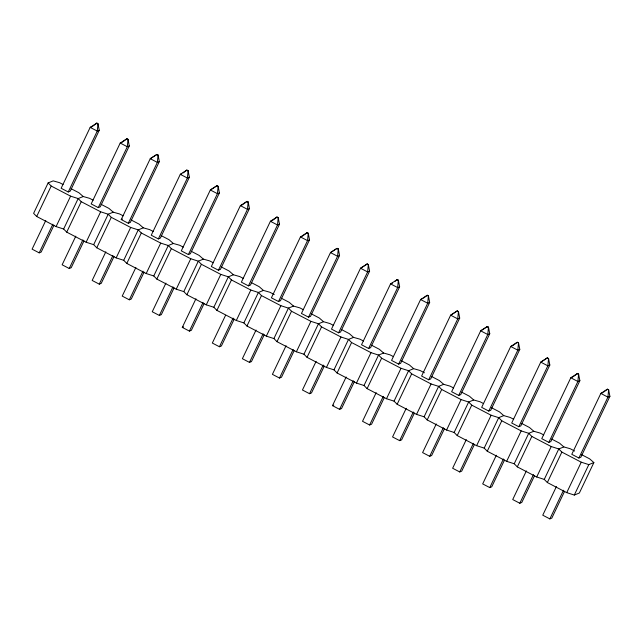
<?xml version="1.0" encoding="UTF-8"?>
<svg xmlns="http://www.w3.org/2000/svg" width="642" height="642" viewBox="0 0 642 642"><rect width="100%" height="100%" fill="white"/><g stroke="black" fill="none" stroke-linecap="round" stroke-linejoin="round"><path stroke-width="0.96" d="M97.977 123.673L97.271 131.088L68.237 191.966L61.142 188.275L90.177 127.389L96.894 123.103L97.977 123.673L99.245 130.294L70.211 191.172L68.237 191.966M128.023 139.322L127.309 146.737L98.274 207.615L91.18 203.923L120.215 143.038L126.931 138.752L128.023 139.322L129.283 145.943L100.248 206.82L98.274 207.615M158.06 154.971L157.354 162.386L128.312 223.272L121.218 219.572L150.252 158.686L156.969 154.401L158.06 154.971L159.32 161.591L130.286 222.477L128.312 223.272M188.098 170.62L187.392 178.035L158.349 238.92L151.255 235.221L180.298 174.335L186.702 170.178L188.098 170.62L189.366 177.24L160.323 238.126L158.349 238.92M218.136 186.268L217.429 193.683L188.387 254.569L181.293 250.87L210.335 189.992L216.747 185.827L218.136 186.268L219.403 192.889L190.361 253.775L188.387 254.569M248.173 201.917L247.467 209.332L218.424 270.218L211.33 266.518L240.373 205.641L247.082 201.355L248.173 201.917L249.441 208.538L220.399 269.423L218.424 270.218M278.211 217.566L277.505 224.989L248.462 285.867L241.368 282.167L270.41 221.289L276.822 217.124L278.211 217.566L279.479 224.186L250.436 285.072L248.462 285.867M308.248 233.215L307.542 240.638L278.508 301.515L271.405 297.824L300.448 236.938L307.165 232.653L308.248 233.215L309.516 239.843L280.474 300.721L278.508 301.515M338.286 248.871L337.58 256.286L308.545 317.164L301.443 313.473L330.486 252.587L336.898 248.422L338.286 248.871L339.554 255.492L310.511 316.37L308.545 317.164M368.323 264.52L367.617 271.935L338.583 332.813L331.489 329.121L360.523 268.236L367.24 263.95L368.323 264.52L369.591 271.141L340.557 332.018L338.583 332.813M398.361 280.169L397.655 287.584L368.62 348.47L361.526 344.77L390.561 283.884L397.278 279.599L398.361 280.169L399.629 286.789L370.594 347.675L368.62 348.47M428.407 295.818L427.7 303.233L398.658 364.118L391.564 360.419L420.598 299.541L427.315 295.248L428.407 295.818L429.667 302.438L400.632 363.324L398.658 364.118M458.444 311.466L457.738 318.881L428.696 379.767L421.601 376.068L450.636 315.19L457.048 311.025L458.444 311.466L459.704 318.087L430.67 378.973L428.696 379.767M488.482 327.115L487.776 334.53L458.733 395.416L451.639 391.716L480.681 330.839L487.085 326.674L488.482 327.115L489.75 333.736L460.707 394.621L458.733 395.416M518.519 342.764L517.813 350.187L488.771 411.065L481.677 407.365L510.719 346.487L517.131 342.322L518.519 342.764L519.787 349.392L490.745 410.27L488.771 411.065M548.557 358.421L547.851 365.836L518.808 426.713L511.714 423.022L540.757 362.136L547.169 357.971L548.557 358.421L549.825 365.041L520.782 425.919L518.808 426.713M578.594 374.069L577.888 381.484L548.846 442.362L541.752 438.671L570.794 377.785L577.503 373.5L578.594 374.069L579.862 380.69L550.82 441.568L548.846 442.362M608.632 389.718L607.926 397.133L578.891 458.019L571.789 454.319L600.832 393.434L607.244 389.269L608.632 389.718L609.9 396.339L580.858 457.216L578.891 458.019M63.085 184.519L59.562 182.681L53.19 180.875L48.126 182.914L33.601 213.361L36.69 216.482L56.087 226.594L63.638 229.009L66.728 232.139L86.124 242.243L93.676 244.658L96.765 247.788L116.162 257.891L123.721 260.307L126.803 263.437L146.199 273.54L153.759 275.956L156.841 279.085L176.237 289.189L183.797 291.604L186.878 294.734L206.275 304.838L213.834 307.261L216.916 310.383L236.312 320.486L243.872 322.91L246.961 326.032L266.35 336.135L273.909 338.559L276.999 341.68L296.387 351.792L303.947 354.207L307.036 357.337L326.433 367.441L333.984 369.856L337.074 372.986L356.47 383.089L364.022 385.505L367.112 388.635L386.508 398.738L394.06 401.154L397.149 404.283L416.546 414.387L424.105 416.802L427.187 419.932L446.583 430.036L454.143 432.459L457.224 435.581L476.621 445.684L484.18 448.108L487.262 451.23L506.658 461.333L514.218 463.757L517.3 466.878L536.696 476.99L544.255 479.405L547.345 482.535L566.734 492.639L574.293 495.054L579.357 493.016L593.874 462.577L589.613 458.829L581.676 454.697M36.69 216.482L51.208 186.044L48.126 182.914M45.767 220.503L32.1 249.152L39.194 252.852L41.168 252.057L53.984 225.198M39.194 252.852L52.861 224.202M56.087 226.594L70.604 196.147L78.163 198.571L81.245 201.692L100.642 211.796L108.201 214.219L111.283 217.341L130.679 227.453L138.239 229.868L141.32 232.998L160.717 243.101L168.276 245.517L171.366 248.647L190.754 258.75L198.314 261.166L201.403 264.295L220.792 274.399L228.351 276.814L231.441 279.944L250.837 290.048L258.389 292.463L261.479 295.593L280.875 305.696L288.427 308.12L291.516 311.242L310.913 321.345L318.464 323.769L321.554 326.89L340.95 336.994L348.51 339.417L351.591 342.539L370.988 352.651L378.547 355.066L381.629 358.196L401.025 368.299L408.585 370.715L411.666 373.845L431.063 383.948L438.622 386.364L441.704 389.493L461.1 399.597L468.66 402.012L471.75 405.142L491.138 415.246L498.698 417.661L501.787 420.791L521.176 430.894L528.735 433.318L531.825 436.44L551.221 446.543L558.773 448.967L561.862 452.088L581.259 462.192L588.81 464.615L593.874 462.577M63.638 229.009L78.163 198.571L83.227 196.524L89.599 198.33L93.122 200.168M66.728 232.139L81.245 201.692M75.804 236.152L62.138 264.801L69.232 268.5L71.206 267.706L84.022 240.846M69.232 268.5L82.898 239.851M86.124 242.243L100.642 211.796M93.676 244.658L108.201 214.219L113.265 212.181L119.637 213.979L123.168 215.816M96.765 247.788L111.283 217.341M105.842 251.8L92.175 280.45L99.269 284.149L101.243 283.355L114.059 256.495M99.269 284.149L112.936 255.5M116.162 257.891L130.679 227.453M123.721 260.307L138.239 229.868L143.302 227.83L149.674 229.627L153.205 231.465M126.803 263.437L141.32 232.998M135.879 267.449L122.213 296.106L129.315 299.798L131.281 299.003L144.097 272.144M129.315 299.798L142.973 271.149M146.199 273.54L160.717 243.101M153.759 275.956L168.276 245.517L173.34 243.478L179.712 245.276L183.243 247.114M156.841 279.085L171.366 248.647M165.917 283.106L152.25 311.755L159.352 315.447L161.319 314.652L174.134 287.793M159.352 315.447L173.011 286.797M176.237 289.189L190.754 258.75M183.797 291.604L198.314 261.166L203.378 259.127L209.749 260.933L213.28 262.763M186.878 294.734L201.403 264.295M204.172 303.441L191.364 330.301L189.39 331.095L182.296 327.404L195.954 298.755M189.39 331.095L203.057 302.446M206.275 304.838L220.792 274.399M213.834 307.261L228.351 276.814L233.415 274.776L239.795 276.582L243.318 278.419M216.916 310.383L231.441 279.944M225.567 315.294L212.333 343.053L219.428 346.752L221.402 345.958L234.21 319.098M219.428 346.752L233.094 318.095M236.312 320.486L250.837 290.048M243.872 322.91L258.389 292.463L263.453 290.425L269.833 292.23L274.238 294.526M246.961 326.032L261.479 295.593M256.038 330.052L242.371 358.701L249.465 362.401L251.439 361.607L264.247 334.747M249.465 362.401L263.132 333.752M266.35 336.135L280.875 305.696M273.909 338.559L288.427 308.12L293.49 306.073L299.87 307.879L303.393 309.717M276.999 341.68L291.516 311.242M286.075 345.701L272.409 374.35L279.503 378.05L281.477 377.255L294.285 350.396M279.503 378.05L293.169 349.4M296.387 351.792L310.913 321.345M303.947 354.207L318.464 323.769L323.536 321.722L329.908 323.528L333.431 325.366M307.036 357.337L321.554 326.89M316.113 361.35L302.446 389.999L309.54 393.698L311.514 392.904L324.322 366.044M309.54 393.698L323.207 365.049M326.433 367.441L340.95 336.994M333.984 369.856L348.51 339.417L353.573 337.379L359.945 339.177L363.468 341.014M337.074 372.986L351.591 342.539M354.368 381.693L341.552 408.553L339.578 409.347L332.484 405.648L346.15 376.998M339.578 409.347L353.244 380.698M356.47 383.089L370.988 352.651M364.022 385.505L378.547 355.066L383.611 353.028L389.983 354.825L393.514 356.663M367.112 388.635L381.629 358.196M376.188 392.647L362.521 421.304L369.615 424.996L371.59 424.202L384.406 397.342M369.615 424.996L383.282 396.347M386.508 398.738L401.025 368.299M394.06 401.154L408.585 370.715L413.649 368.677L420.02 370.474L424.426 372.777M397.149 404.283L411.666 373.845M406.226 408.304L392.559 436.953L399.653 440.645L401.627 439.85L414.443 412.991M399.653 440.645L413.32 411.995M416.546 414.387L431.063 383.948M424.105 416.802L438.622 386.364L443.686 384.325L450.058 386.131L453.589 387.961M427.187 419.932L441.704 389.493M436.263 423.953L422.596 452.602L429.699 456.302L431.665 455.499L444.481 428.639M429.699 456.302L443.357 427.644M446.583 430.036L461.1 399.597M454.143 432.459L468.66 402.012L473.724 399.974L480.096 401.78L483.627 403.617M457.224 435.581L471.75 405.142M466.301 439.601L452.634 468.251L459.736 471.95L461.702 471.156L474.518 444.296M459.736 471.95L473.403 443.301M476.621 445.684L491.138 415.246M484.18 448.108L498.698 417.661L503.761 415.623L510.133 417.428L513.664 419.266M487.262 451.23L501.787 420.791M496.338 455.25L482.68 483.899L489.774 487.599L491.748 486.805L504.556 459.945M489.774 487.599L503.44 458.95M506.658 461.333L521.176 430.894M514.218 463.757L528.735 433.318L533.799 431.272L540.179 433.077L543.702 434.915M517.3 466.878L531.825 436.44M526.384 470.899L512.717 499.548L519.811 503.248L521.786 502.453L534.593 475.594M519.811 503.248L533.478 474.599M536.696 476.99L551.221 446.543M544.255 479.405L558.773 448.967L563.837 446.92L570.216 448.726L574.622 451.021M547.345 482.535L561.862 452.088M556.421 486.548L542.755 515.197L549.849 518.897L551.823 518.102L564.631 491.242M549.849 518.897L563.515 490.247M566.734 492.639L581.259 462.192M574.293 495.054L588.81 464.615M92.946 126.017L96.894 123.103M122.189 142.243L126.931 138.752M156.969 154.401L150.252 158.686L157.354 162.386L159.32 161.591M183.058 172.963L187.007 170.05M217.044 185.698L210.335 189.992L217.429 193.683L219.403 192.889M243.133 204.26L247.082 201.355M272.385 220.495L277.119 217.004M302.422 236.144L307.165 232.653M337.202 248.302L330.486 252.587L337.58 256.286L339.554 255.492M367.24 263.95L360.523 268.236L367.617 271.935L369.591 271.141M394.902 281.348L397.278 279.599M423.367 298.161L427.315 295.248M457.353 310.905L450.636 315.19L457.738 318.881L459.704 318.087M487.39 326.553L480.681 330.839L487.776 334.53L489.75 333.736M512.685 345.693L517.428 342.202M547.466 357.851L540.757 362.136L547.851 365.836L549.825 365.041M573.555 376.413L577.503 373.5M603.592 392.061L607.549 389.148M92.151 126.594L90.177 127.389L97.271 131.088L99.245 130.294M121.531 142.508L120.215 143.038L127.309 146.737L129.283 145.943M181.606 173.805L180.298 174.335L187.392 178.035L189.366 177.24M121.218 219.572L122.534 219.042M242.347 204.846L240.373 205.641L247.467 209.332L249.441 208.538M271.726 220.76L270.41 221.289L277.505 224.989L279.479 224.186M301.764 236.408L300.448 236.938L307.542 240.638L309.516 239.843M182.296 327.404L183.604 326.874M392.535 283.09L390.561 283.884L397.655 287.584L399.629 286.789M421.914 299.003L420.598 299.541L427.7 303.233L429.667 302.438M332.484 405.648L333.8 405.118M512.035 345.958L510.719 346.487L517.813 350.187L519.787 349.392M572.768 376.99L570.794 377.785L577.888 381.484L579.862 380.69M602.806 392.639L600.832 393.434L607.926 397.133L609.9 396.339M96.589 123.224L97.68 123.794M126.626 138.873L127.718 139.442M156.664 154.521L157.755 155.091M186.702 170.178L187.793 170.74M216.747 185.827L217.831 186.389M246.785 201.476L247.868 202.037M276.822 217.124L277.906 217.694M306.86 232.773L307.943 233.343M336.898 248.422L337.989 248.992M366.935 264.071L368.026 264.64M396.973 279.719L398.064 280.289M427.01 295.376L428.102 295.938M457.048 311.025L458.139 311.587M487.085 326.674L488.177 327.235M517.131 342.322L518.214 342.892M547.169 357.971L548.252 358.541M577.206 373.62L578.29 374.19M607.244 389.269L608.327 389.838M71.021 188.652L78.958 192.785L83.227 196.524M101.059 204.3L108.996 208.433L113.265 212.181M131.096 219.949L139.033 224.082L143.302 227.83M161.134 235.598L169.071 239.731L173.34 243.478M191.172 251.247L199.108 255.388L203.378 259.127M221.217 266.903L229.146 271.036L233.415 274.776M251.255 282.552L259.183 286.685L263.453 290.425M281.292 298.201L289.221 302.334L293.49 306.073M311.33 313.85L319.267 317.983L323.536 321.722M341.367 329.498L349.304 333.631L353.573 337.379M371.405 345.147L379.342 349.28L383.611 353.028M401.443 360.796L409.379 364.929L413.649 368.677M431.48 376.445L439.417 380.586L443.686 384.325M461.518 392.101L469.454 396.234L473.724 399.974M491.563 407.75L499.492 411.883L503.761 415.623M521.601 423.399L529.53 427.532L533.799 431.272M551.639 439.048L559.567 443.181L563.837 446.92M51.208 186.044L70.604 196.147"/></g></svg>
